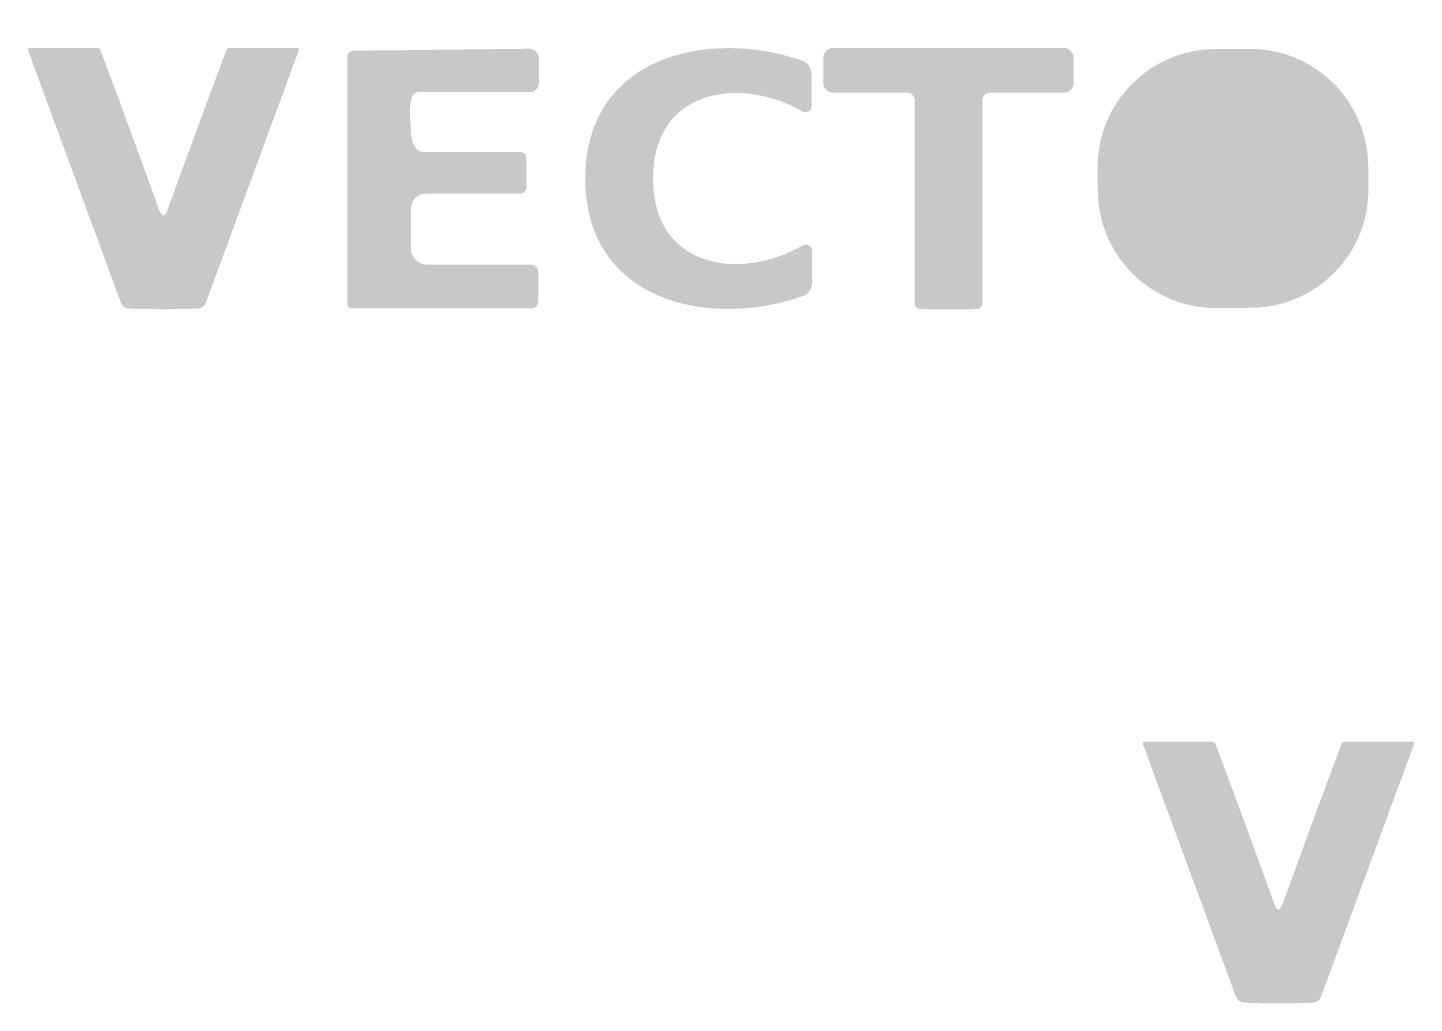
# Model space of a CAD drawing. Extents: x 0 to 650, y 0 to 488.
# Drawn here: x 1.1 to 122.9, y 24 to 109.7 of the extents above; entities that cross this region are included whole.
import ezdxf

# ---------------------------------------------------------------- set-up
doc = ezdxf.new("R2010")
doc.units = 0
doc.linetypes.add('Solid', pattern=[0])
doc.layers.add('Layer 1', color=7, linetype='Solid', lineweight=0)

msp = doc.modelspace()

# ---------------------------------------------------------------- hatches: boundary and pattern name
at = {"layer": 'Layer 1', "linetype": 'Solid', "lineweight": 0}
h = msp.add_hatch(color=8, dxfattribs=at)
edge = h.paths.add_edge_path(flags=0)
edge.add_spline(control_points=[(50.07, 96.46), (50.04, 107.21), (60.87, 109.75), (69.15, 106.85)], knot_values=[0, 0, 0, 0, 1, 1, 1, 1], degree=3, periodic=0)
edge.add_line((69.15, 106.85), (69.15, 106.85))
edge.add_spline(control_points=[(69.15, 106.85), (69.63, 106.68), (69.95, 106.22), (69.96, 105.71)], knot_values=[0, 0, 0, 0, 1, 1, 1, 1], degree=3, periodic=0)
edge.add_line((69.96, 105.71), (69.97, 102.87))
edge.add_line((69.97, 102.87), (69.97, 102.87))
edge.add_spline(control_points=[(69.97, 102.87), (69.97, 102.68), (69.87, 102.5), (69.7, 102.4)], knot_values=[0, 0, 0, 0, 1, 1, 1, 1], degree=3, periodic=0)
edge.add_spline(control_points=[(69.7, 102.4), (69.54, 102.31), (69.33, 102.31), (69.17, 102.4)], knot_values=[0, 0, 0, 0, 1, 1, 1, 1], degree=3, periodic=0)
edge.add_spline(control_points=[(69.17, 102.4), (63.69, 105.52), (56.01, 104.4), (56.03, 96.47)], knot_values=[0, 0, 0, 0, 1, 1, 1, 1], degree=3, periodic=0)
edge.add_spline(control_points=[(56.03, 96.47), (56.05, 88.55), (63.74, 87.47), (69.2, 90.62)], knot_values=[0, 0, 0, 0, 1, 1, 1, 1], degree=3, periodic=0)
edge.add_spline(control_points=[(69.2, 90.62), (69.36, 90.71), (69.57, 90.71), (69.73, 90.62)], knot_values=[0, 0, 0, 0, 1, 1, 1, 1], degree=3, periodic=0)
edge.add_spline(control_points=[(69.73, 90.62), (69.9, 90.52), (70, 90.34), (70, 90.15)], knot_values=[0, 0, 0, 0, 1, 1, 1, 1], degree=3, periodic=0)
edge.add_line((70, 90.15), (70, 87.31))
edge.add_line((70, 87.31), (70, 87.31))
edge.add_spline(control_points=[(70, 87.31), (70, 86.8), (69.69, 86.34), (69.21, 86.17)], knot_values=[0, 0, 0, 0, 1, 1, 1, 1], degree=3, periodic=0)
edge.add_spline(control_points=[(69.21, 86.17), (60.94, 83.23), (50.1, 85.71), (50.07, 96.46)], knot_values=[0, 0, 0, 0, 1, 1, 1, 1], degree=3, periodic=0)
h = msp.add_hatch(color=8, dxfattribs=at)
edge = h.paths.add_edge_path(flags=0)
edge.add_spline(control_points=[(13, 85.01), (10.27, 85.01), (9.85, 85.08)], knot_values=[0, 0, 0, 1, 1, 1], degree=2, periodic=0)
edge.add_line((9.85, 85.08), (9.85, 85.08))
edge.add_spline(control_points=[(9.85, 85.08), (9.59, 85.12), (9.37, 85.3), (9.28, 85.54)], knot_values=[0, 0, 0, 0, 1, 1, 1, 1], degree=3, periodic=0)
edge.add_line((9.28, 85.54), (1.1, 107.78))
edge.add_line((1.1, 107.78), (1.1, 107.78))
edge.add_spline(control_points=[(1.1, 107.78), (1.08, 107.82), (1.08, 107.87), (1.11, 107.91)], knot_values=[0, 0, 0, 0, 1, 1, 1, 1], degree=3, periodic=0)
edge.add_spline(control_points=[(1.11, 107.91), (1.13, 107.95), (1.18, 107.98), (1.23, 107.98)], knot_values=[0, 0, 0, 0, 1, 1, 1, 1], degree=3, periodic=0)
edge.add_line((1.23, 107.98), (7.2, 107.98))
edge.add_spline(control_points=[(7.2, 107.98), (7.31, 107.98), (7.41, 107.9), (7.46, 107.8)], knot_values=[0, 0, 0, 0, 1, 1, 1, 1], degree=3, periodic=0)
edge.add_spline(control_points=[(7.46, 107.8), (10.04, 100.91), (12.6, 93.81)], knot_values=[0, 0, 0, 1, 1, 1], degree=2, periodic=0)
edge.add_spline(control_points=[(12.6, 93.81), (12.81, 93.25), (13.04, 93.25)], knot_values=[0, 0, 0, 1, 1, 1], degree=2, periodic=0)
edge.add_spline(control_points=[(13.04, 93.25), (13.19, 93.25), (13.39, 93.81)], knot_values=[0, 0, 0, 1, 1, 1], degree=2, periodic=0)
edge.add_spline(control_points=[(13.39, 93.81), (15.96, 100.91), (18.54, 107.79)], knot_values=[0, 0, 0, 1, 1, 1], degree=2, periodic=0)
edge.add_spline(control_points=[(18.54, 107.79), (18.58, 107.9), (18.69, 107.97), (18.8, 107.97)], knot_values=[0, 0, 0, 0, 1, 1, 1, 1], degree=3, periodic=0)
edge.add_line((18.8, 107.97), (24.77, 107.97))
edge.add_line((24.77, 107.97), (24.77, 107.97))
edge.add_spline(control_points=[(24.77, 107.97), (24.82, 107.97), (24.86, 107.95), (24.89, 107.91)], knot_values=[0, 0, 0, 0, 1, 1, 1, 1], degree=3, periodic=0)
edge.add_spline(control_points=[(24.89, 107.91), (24.92, 107.87), (24.92, 107.82), (24.9, 107.77)], knot_values=[0, 0, 0, 0, 1, 1, 1, 1], degree=3, periodic=0)
edge.add_line((24.9, 107.77), (16.72, 85.54))
edge.add_line((16.72, 85.54), (16.72, 85.54))
edge.add_spline(control_points=[(16.72, 85.54), (16.62, 85.3), (16.41, 85.12), (16.15, 85.08)], knot_values=[0, 0, 0, 0, 1, 1, 1, 1], degree=3, periodic=0)
edge.add_spline(control_points=[(16.15, 85.08), (15.73, 85.01), (13, 85.01)], knot_values=[0, 0, 0, 1, 1, 1], degree=2, periodic=0)
h = msp.add_hatch(color=250, dxfattribs=at)
edge = h.paths.add_edge_path(flags=0)
edge.add_line((34.48, 107.78), (34.74, 101.22))
edge.add_spline(control_points=[(34.74, 101.22), (34.66, 100.06), (35.1, 99.28)], knot_values=[0, 0, 0, 1, 1, 1], degree=2, periodic=0)
edge.add_line((35.1, 99.28), (35.1, 99.28))
edge.add_spline(control_points=[(35.1, 99.28), (35.25, 99), (35.55, 98.83), (35.87, 98.83)], knot_values=[0, 0, 0, 0, 1, 1, 1, 1], degree=3, periodic=0)
edge.add_line((35.87, 98.83), (44.37, 98.83))
edge.add_line((44.37, 98.83), (44.37, 98.83))
edge.add_spline(control_points=[(44.37, 98.83), (44.66, 98.83), (44.9, 98.59), (44.9, 98.3)], knot_values=[0, 0, 0, 0, 1, 1, 1, 1], degree=3, periodic=0)
edge.add_line((44.9, 98.3), (44.9, 95.73))
edge.add_line((44.9, 95.73), (44.9, 95.73))
edge.add_spline(control_points=[(44.9, 95.73), (44.9, 95.42), (44.65, 95.16), (44.34, 95.16)], knot_values=[0, 0, 0, 0, 1, 1, 1, 1], degree=3, periodic=0)
edge.add_line((44.34, 95.16), (36.09, 95.16))
edge.add_line((36.09, 95.16), (36.09, 95.16))
edge.add_spline(control_points=[(36.09, 95.16), (35.35, 95.16), (34.75, 94.56), (34.75, 93.83)], knot_values=[0, 0, 0, 0, 1, 1, 1, 1], degree=3, periodic=0)
edge.add_line((34.75, 93.83), (34.75, 90.38))
edge.add_spline(control_points=[(34.75, 90.38), (34.75, 89.99), (34.9, 89.62), (35.18, 89.34)], knot_values=[0, 0, 0, 0, 1, 1, 1, 1], degree=3, periodic=0)
edge.add_spline(control_points=[(35.18, 89.34), (35.46, 89.06), (35.83, 88.91), (36.22, 88.91)], knot_values=[0, 0, 0, 0, 1, 1, 1, 1], degree=3, periodic=0)
edge.add_line((36.22, 88.91), (45.34, 88.91))
edge.add_line((45.34, 88.91), (45.34, 88.91))
edge.add_spline(control_points=[(45.34, 88.91), (45.67, 88.91), (45.94, 88.64), (45.94, 88.31)], knot_values=[0, 0, 0, 0, 1, 1, 1, 1], degree=3, periodic=0)
edge.add_line((45.94, 88.31), (45.94, 85.66))
edge.add_spline(control_points=[(45.94, 85.66), (45.94, 85.34), (45.68, 85.08), (45.36, 85.08)], knot_values=[0, 0, 0, 0, 1, 1, 1, 1], degree=3, periodic=0)
edge.add_line((45.36, 85.08), (29.57, 85.08))
edge.add_line((29.57, 85.08), (29.57, 85.08))
edge.add_spline(control_points=[(29.57, 85.08), (29.34, 85.08), (29.15, 85.27), (29.15, 85.5)], knot_values=[0, 0, 0, 0, 1, 1, 1, 1], degree=3, periodic=0)
edge.add_line((29.15, 85.5), (29.15, 107.16))
edge.add_line((29.15, 107.16), (29.15, 107.16))
edge.add_spline(control_points=[(29.15, 107.16), (29.15, 107.31), (29.21, 107.46), (29.32, 107.56)], knot_values=[0, 0, 0, 0, 1, 1, 1, 1], degree=3, periodic=0)
edge.add_spline(control_points=[(29.32, 107.56), (29.42, 107.67), (29.57, 107.73), (29.72, 107.73)], knot_values=[0, 0, 0, 0, 1, 1, 1, 1], degree=3, periodic=0)
edge.add_line((29.72, 107.73), (34.48, 107.78))
h = msp.add_hatch(color=8, dxfattribs=at)
edge = h.paths.add_edge_path(flags=0)
edge.add_line((34.74, 101.22), (34.48, 107.78))
edge.add_line((34.48, 107.78), (45.14, 107.9))
edge.add_line((45.14, 107.9), (45.14, 107.9))
edge.add_spline(control_points=[(45.14, 107.9), (45.37, 107.9), (45.59, 107.82), (45.75, 107.66)], knot_values=[0, 0, 0, 0, 1, 1, 1, 1], degree=3, periodic=0)
edge.add_spline(control_points=[(45.75, 107.66), (45.91, 107.5), (46, 107.28), (46, 107.06)], knot_values=[0, 0, 0, 0, 1, 1, 1, 1], degree=3, periodic=0)
edge.add_line((46, 107.06), (46, 104.9))
edge.add_line((46, 104.9), (46, 104.9))
edge.add_spline(control_points=[(46, 104.9), (46, 104.45), (45.63, 104.09), (45.18, 104.09)], knot_values=[0, 0, 0, 0, 1, 1, 1, 1], degree=3, periodic=0)
edge.add_line((45.18, 104.09), (35.41, 104.09))
edge.add_line((35.41, 104.09), (35.41, 104.09))
edge.add_spline(control_points=[(35.41, 104.09), (35.12, 104.09), (34.87, 103.88), (34.81, 103.59)], knot_values=[0, 0, 0, 0, 1, 1, 1, 1], degree=3, periodic=0)
edge.add_spline(control_points=[(34.81, 103.59), (34.57, 102.46), (34.74, 101.22)], knot_values=[0, 0, 0, 1, 1, 1], degree=2, periodic=0)
h = msp.add_hatch(color=8, dxfattribs=at)
edge = h.paths.add_edge_path(flags=0)
edge.add_spline(control_points=[(81.99, 84.99), (79.78, 84.99), (79.4, 85.05)], knot_values=[0, 0, 0, 1, 1, 1], degree=2, periodic=0)
edge.add_line((79.4, 85.05), (79.4, 85.05))
edge.add_spline(control_points=[(79.4, 85.05), (79.18, 85.08), (79.01, 85.27), (79.01, 85.49)], knot_values=[0, 0, 0, 0, 1, 1, 1, 1], degree=3, periodic=0)
edge.add_line((79.01, 85.49), (79.03, 103.35))
edge.add_line((79.03, 103.35), (79.03, 103.35))
edge.add_spline(control_points=[(79.03, 103.35), (79.03, 103.53), (78.96, 103.71), (78.83, 103.84)], knot_values=[0, 0, 0, 0, 1, 1, 1, 1], degree=3, periodic=0)
edge.add_spline(control_points=[(78.83, 103.84), (78.71, 103.96), (78.53, 104.04), (78.35, 104.04)], knot_values=[0, 0, 0, 0, 1, 1, 1, 1], degree=3, periodic=0)
edge.add_line((78.35, 104.04), (71.84, 104.04))
edge.add_spline(control_points=[(71.84, 104.04), (71.37, 104.04), (70.99, 104.43), (70.99, 104.9)], knot_values=[0, 0, 0, 0, 1, 1, 1, 1], degree=3, periodic=0)
edge.add_line((70.99, 104.9), (70.99, 107.09))
edge.add_line((70.99, 107.09), (70.99, 107.09))
edge.add_spline(control_points=[(70.99, 107.09), (70.99, 107.33), (71.09, 107.56), (71.26, 107.72)], knot_values=[0, 0, 0, 0, 1, 1, 1, 1], degree=3, periodic=0)
edge.add_spline(control_points=[(71.26, 107.72), (71.43, 107.89), (71.66, 107.99), (71.9, 107.98)], knot_values=[0, 0, 0, 0, 1, 1, 1, 1], degree=3, periodic=0)
edge.add_spline(control_points=[(71.9, 107.98), (76.7, 107.94), (82, 107.96)], knot_values=[0, 0, 0, 1, 1, 1], degree=2, periodic=0)
edge.add_spline(control_points=[(82, 107.96), (87.3, 107.94), (92.09, 107.98)], knot_values=[0, 0, 0, 1, 1, 1], degree=2, periodic=0)
edge.add_line((92.09, 107.98), (92.09, 107.98))
edge.add_spline(control_points=[(92.09, 107.98), (92.33, 107.98), (92.56, 107.89), (92.73, 107.72)], knot_values=[0, 0, 0, 0, 1, 1, 1, 1], degree=3, periodic=0)
edge.add_spline(control_points=[(92.73, 107.72), (92.9, 107.55), (93, 107.32), (93, 107.08)], knot_values=[0, 0, 0, 0, 1, 1, 1, 1], degree=3, periodic=0)
edge.add_line((93, 107.08), (93, 104.89))
edge.add_line((93, 104.89), (93, 104.89))
edge.add_spline(control_points=[(93, 104.89), (93, 104.42), (92.62, 104.04), (92.15, 104.04)], knot_values=[0, 0, 0, 0, 1, 1, 1, 1], degree=3, periodic=0)
edge.add_line((92.15, 104.04), (85.64, 104.03))
edge.add_spline(control_points=[(85.64, 104.03), (85.46, 104.03), (85.29, 103.96), (85.16, 103.83)], knot_values=[0, 0, 0, 0, 1, 1, 1, 1], degree=3, periodic=0)
edge.add_spline(control_points=[(85.16, 103.83), (85.03, 103.71), (84.96, 103.53), (84.96, 103.35)], knot_values=[0, 0, 0, 0, 1, 1, 1, 1], degree=3, periodic=0)
edge.add_line((84.96, 103.35), (84.97, 85.49))
edge.add_spline(control_points=[(84.97, 85.49), (84.97, 85.26), (84.8, 85.07), (84.58, 85.04)], knot_values=[0, 0, 0, 0, 1, 1, 1, 1], degree=3, periodic=0)
edge.add_spline(control_points=[(84.58, 85.04), (84.2, 84.99), (81.99, 84.99)], knot_values=[0, 0, 0, 1, 1, 1], degree=2, periodic=0)
h = msp.add_hatch(color=8, dxfattribs=at)
edge = h.paths.add_edge_path(flags=0)
edge.add_spline(control_points=[(118.9, 95.58), (118.94, 89.85), (114.32, 85.17), (108.59, 85.13)], knot_values=[0, 0, 0, 0, 1, 1, 1, 1], degree=3, periodic=0)
edge.add_line((108.59, 85.13), (105.57, 85.11))
edge.add_spline(control_points=[(105.57, 85.11), (99.84, 85.07), (95.16, 89.68), (95.12, 95.42)], knot_values=[0, 0, 0, 0, 1, 1, 1, 1], degree=3, periodic=0)
edge.add_line((95.12, 95.42), (95.1, 97.42))
edge.add_spline(control_points=[(95.1, 97.42), (95.06, 103.15), (99.68, 107.83), (105.41, 107.87)], knot_values=[0, 0, 0, 0, 1, 1, 1, 1], degree=3, periodic=0)
edge.add_line((105.41, 107.87), (108.43, 107.89))
edge.add_spline(control_points=[(108.43, 107.89), (114.16, 107.93), (118.84, 103.32), (118.88, 97.58)], knot_values=[0, 0, 0, 0, 1, 1, 1, 1], degree=3, periodic=0)
edge.add_line((118.88, 97.58), (118.9, 95.58))
edge = h.paths.add_edge_path(flags=0)
edge.add_line((106.98, 104.14), (106.98, 104.14))
edge.add_spline(control_points=[(106.98, 104.14), (103.59, 104.13), (100.85, 100.71), (100.86, 96.49)], knot_values=[0, 0, 0, 0, 1, 1, 1, 1], degree=3, periodic=0)
edge.add_spline(control_points=[(100.86, 96.49), (100.87, 92.27), (103.62, 88.85), (107, 88.86)], knot_values=[0, 0, 0, 0, 1, 1, 1, 1], degree=3, periodic=0)
edge.add_spline(control_points=[(107, 88.86), (110.39, 88.87), (113.13, 92.29), (113.12, 96.51)], knot_values=[0, 0, 0, 0, 1, 1, 1, 1], degree=3, periodic=0)
edge.add_spline(control_points=[(113.12, 96.51), (113.11, 100.73), (110.36, 104.15), (106.98, 104.14)], knot_values=[0, 0, 0, 0, 1, 1, 1, 1], degree=3, periodic=0)
edge.add_line((106.98, 104.14), (106.98, 104.14))
h = msp.add_hatch(color=7, dxfattribs=at)
edge = h.paths.add_edge_path(flags=0)
edge.add_line((106.98, 104.14), (106.98, 104.14))
edge.add_spline(control_points=[(106.98, 104.14), (110.36, 104.15), (113.11, 100.73), (113.12, 96.51)], knot_values=[0, 0, 0, 0, 1, 1, 1, 1], degree=3, periodic=0)
edge.add_spline(control_points=[(113.12, 96.51), (113.13, 92.29), (110.39, 88.87), (107, 88.86)], knot_values=[0, 0, 0, 0, 1, 1, 1, 1], degree=3, periodic=0)
edge.add_spline(control_points=[(107, 88.86), (103.62, 88.85), (100.87, 92.27), (100.86, 96.49)], knot_values=[0, 0, 0, 0, 1, 1, 1, 1], degree=3, periodic=0)
edge.add_spline(control_points=[(100.86, 96.49), (100.85, 100.71), (103.59, 104.13), (106.98, 104.14)], knot_values=[0, 0, 0, 0, 1, 1, 1, 1], degree=3, periodic=0)
edge.add_line((106.98, 104.14), (106.98, 104.14))
h = msp.add_hatch(color=8, dxfattribs=at)
edge = h.paths.add_edge_path(flags=0)
edge.add_spline(control_points=[(111, 24), (108.26, 24), (107.84, 24.07)], knot_values=[0, 0, 0, 1, 1, 1], degree=2, periodic=0)
edge.add_line((107.84, 24.07), (107.84, 24.07))
edge.add_spline(control_points=[(107.84, 24.07), (107.58, 24.11), (107.37, 24.29), (107.27, 24.54)], knot_values=[0, 0, 0, 0, 1, 1, 1, 1], degree=3, periodic=0)
edge.add_line((107.27, 24.54), (99.08, 46.78))
edge.add_line((99.08, 46.78), (99.08, 46.78))
edge.add_spline(control_points=[(99.08, 46.78), (99.07, 46.83), (99.07, 46.88), (99.1, 46.92)], knot_values=[0, 0, 0, 0, 1, 1, 1, 1], degree=3, periodic=0)
edge.add_spline(control_points=[(99.1, 46.92), (99.12, 46.96), (99.17, 46.98), (99.21, 46.98)], knot_values=[0, 0, 0, 0, 1, 1, 1, 1], degree=3, periodic=0)
edge.add_line((99.21, 46.98), (105.19, 46.98))
edge.add_line((105.19, 46.98), (105.19, 46.98))
edge.add_spline(control_points=[(105.19, 46.98), (105.31, 46.98), (105.41, 46.91), (105.45, 46.8)], knot_values=[0, 0, 0, 0, 1, 1, 1, 1], degree=3, periodic=0)
edge.add_spline(control_points=[(105.45, 46.8), (108.04, 39.92), (110.6, 32.81)], knot_values=[0, 0, 0, 1, 1, 1], degree=2, periodic=0)
edge.add_spline(control_points=[(110.6, 32.81), (110.81, 32.24), (110.96, 32.24)], knot_values=[0, 0, 0, 1, 1, 1], degree=2, periodic=0)
edge.add_spline(control_points=[(110.96, 32.24), (111.19, 32.24), (111.39, 32.81)], knot_values=[0, 0, 0, 1, 1, 1], degree=2, periodic=0)
edge.add_spline(control_points=[(111.39, 32.81), (113.96, 39.92), (116.54, 46.8)], knot_values=[0, 0, 0, 1, 1, 1], degree=2, periodic=0)
edge.add_spline(control_points=[(116.54, 46.8), (116.59, 46.91), (116.69, 46.98), (116.8, 46.98)], knot_values=[0, 0, 0, 0, 1, 1, 1, 1], degree=3, periodic=0)
edge.add_line((116.8, 46.98), (122.78, 46.98))
edge.add_spline(control_points=[(122.78, 46.98), (122.83, 46.98), (122.87, 46.96), (122.9, 46.92)], knot_values=[0, 0, 0, 0, 1, 1, 1, 1], degree=3, periodic=0)
edge.add_spline(control_points=[(122.9, 46.92), (122.92, 46.88), (122.93, 46.83), (122.91, 46.78)], knot_values=[0, 0, 0, 0, 1, 1, 1, 1], degree=3, periodic=0)
edge.add_line((122.91, 46.78), (114.72, 24.54))
edge.add_spline(control_points=[(114.72, 24.54), (114.63, 24.29), (114.41, 24.11), (114.15, 24.07)], knot_values=[0, 0, 0, 0, 1, 1, 1, 1], degree=3, periodic=0)
edge.add_spline(control_points=[(114.15, 24.07), (113.73, 24), (111, 24)], knot_values=[0, 0, 0, 1, 1, 1], degree=2, periodic=0)

doc.saveas('drawing.dxf')
